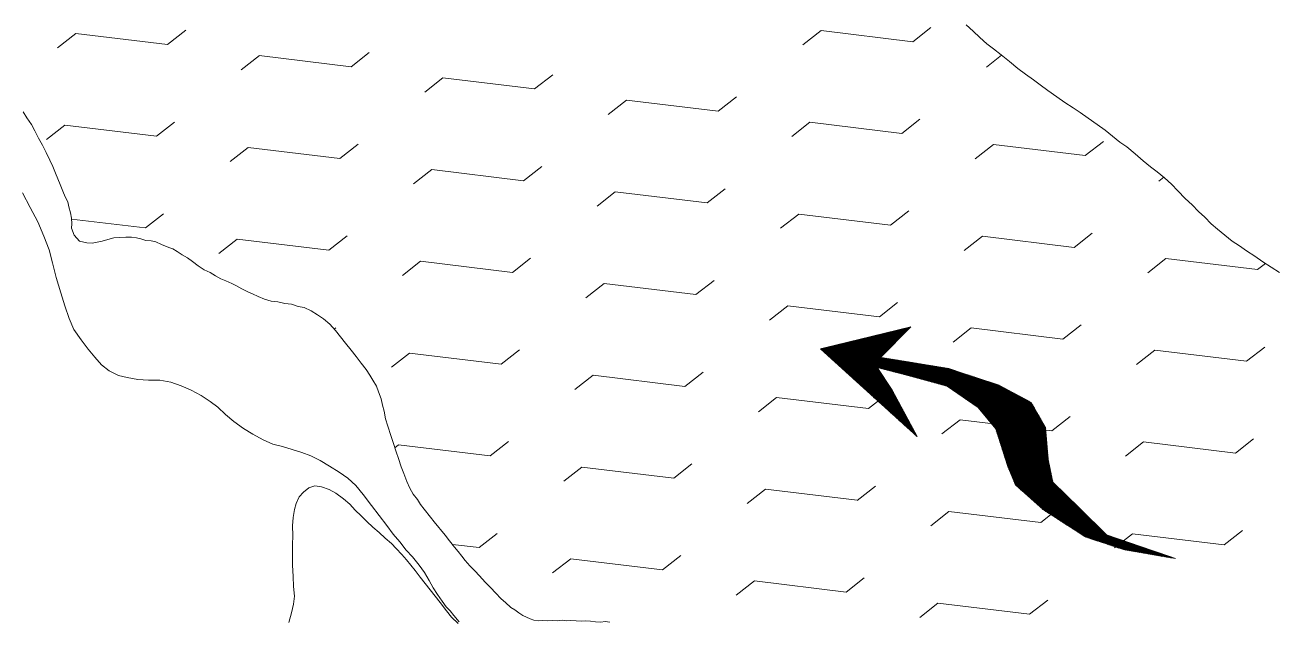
# Model space of a CAD drawing. Header units: inches. Extents: x 610851 to 630254, y 1234683 to 1264905.
# Drawn here: x 622842.195 to 622846.717, y 1246137.143 to 1246139.301 of the extents above; entities that cross this region are included whole.
import ezdxf

# ---------------------------------------------------------------- set-up
doc = ezdxf.new("R2010")
doc.units = ezdxf.units.IN
doc.header["$MEASUREMENT"] = 0
doc.layers.add('Level 50', color=7, linetype='Continuous', lineweight=0)
doc.layers.add('Level 7', color=7, linetype='Continuous', lineweight=0)
doc.styles.add('Styletxt', font='txt.shx')
doc.dimstyles.new('STANDARD-Linear', dxfattribs={"dimtxt": 1.5, "dimasz": 1.13, "dimexe": 0.125, "dimexo": 0.000625, "dimgap": 0.3, "dimtad": 1, "dimzin": 7, "dimdsep": 46, "dimtxsty": 'Styletxt', "dimsah": 1, "dimcen": 2.5, "dimclrd": 1, "dimclre": 1, "dimclrt": 2, "dimaunit": 1, "dimadec": 7, "dimazin": 0, "dimtfac": 1, "dimtofl": 0, "dimtmove": 1, "dimatfit": 3, "dimfxl": 1, "dimtolj": 1, "dimtzin": 0, "dimarcsym": 0})

msp = doc.modelspace()

# ---------------------------------------------------------------- linework, layer by layer
at = {"layer": 'Level 50', "color": 7}
for p, q in [((622842.31231, 1246139.21878), (622842.37801, 1246139.27028)), ((622842.37798, 1246139.2703), (622842.70946, 1246139.23015)), ((622842.70949, 1246139.23013), (622842.77518, 1246139.28163)), ((622845.0043, 1246139.22906), (622845.06999, 1246139.28056)), ((622845.06996, 1246139.28057), (622845.40144, 1246139.24042)), ((622845.40147, 1246139.24041), (622845.46717, 1246139.29191)), ((622842.97527, 1246139.13848), (622843.04097, 1246139.18998)), ((622843.04094, 1246139.19), (622843.37242, 1246139.14985)), ((622843.37244, 1246139.14983), (622843.43814, 1246139.20133)), ((622845.66725, 1246139.14875), (622845.72163, 1246139.19138)), ((622843.63823, 1246139.05818), (622843.70392, 1246139.10968)), ((622843.7039, 1246139.1097), (622844.03537, 1246139.06955)), ((622844.0354, 1246139.06953), (622844.1011, 1246139.12103)), ((622844.69836, 1246138.98923), (622844.76406, 1246139.04073)), ((622844.30119, 1246138.97788), (622844.36688, 1246139.02938)), ((622844.36685, 1246139.02939), (622844.69833, 1246138.98924)), ((622842.66934, 1246138.89865), (622842.73503, 1246138.95015)), ((622844.96414, 1246138.89758), (622845.02984, 1246138.94908)), ((622845.02981, 1246138.94909), (622845.36129, 1246138.90894)), ((622845.36132, 1246138.90893), (622845.42701, 1246138.96043)), ((622842.27216, 1246138.8873), (622842.33786, 1246138.9388)), ((622842.33783, 1246138.93882), (622842.66931, 1246138.89867)), ((622842.93512, 1246138.807), (622843.00082, 1246138.8585)), ((622843.00079, 1246138.85852), (622843.33227, 1246138.81837)), ((622843.33229, 1246138.81835), (622843.39799, 1246138.86985)), ((622845.6271, 1246138.81728), (622845.6928, 1246138.86878)), ((622845.69277, 1246138.86879), (622846.02425, 1246138.82864)), ((622846.02428, 1246138.82863), (622846.08997, 1246138.88013)), ((622843.59808, 1246138.7267), (622843.66377, 1246138.7782)), ((622843.66374, 1246138.77822), (622843.99522, 1246138.73807)), ((622843.99525, 1246138.73805), (622844.06095, 1246138.78955)), ((622846.29006, 1246138.73697), (622846.30774, 1246138.75084)), ((622844.26104, 1246138.6464), (622844.32673, 1246138.6979)), ((622844.3267, 1246138.69792), (622844.65818, 1246138.65776)), ((622844.65821, 1246138.65775), (622844.72391, 1246138.70925)), ((622845.32117, 1246138.57745), (622845.38686, 1246138.62895)), ((622842.36303, 1246138.59942), (622842.62916, 1246138.56719)), ((622842.62919, 1246138.56717), (622842.69488, 1246138.61867)), ((622844.92399, 1246138.5661), (622844.98969, 1246138.6176)), ((622844.98966, 1246138.61761), (622845.32114, 1246138.57746)), ((622843.29214, 1246138.48687), (622843.35784, 1246138.53837)), ((622845.58695, 1246138.4858), (622845.65265, 1246138.5373)), ((622845.65262, 1246138.53731), (622845.9841, 1246138.49716)), ((622845.98413, 1246138.49715), (622846.04982, 1246138.54865)), ((622842.89497, 1246138.47552), (622842.96066, 1246138.52702)), ((622842.96064, 1246138.52704), (622843.29211, 1246138.48689)), ((622843.55793, 1246138.39522), (622843.62362, 1246138.44672)), ((622843.62359, 1246138.44674), (622843.95507, 1246138.40659)), ((622843.9551, 1246138.40657), (622844.0208, 1246138.45807)), ((622846.24991, 1246138.4055), (622846.31561, 1246138.457)), ((622846.31558, 1246138.45701), (622846.64706, 1246138.41686)), ((622846.64708, 1246138.41684), (622846.67547, 1246138.43909)), ((622844.22089, 1246138.31492), (622844.28658, 1246138.36642)), ((622844.28655, 1246138.36644), (622844.61803, 1246138.32629)), ((622844.61806, 1246138.32627), (622844.68376, 1246138.37777)), ((622844.88384, 1246138.23462), (622844.94954, 1246138.28612)), ((622844.94951, 1246138.28613), (622845.28099, 1246138.24598)), ((622845.28102, 1246138.24597), (622845.34671, 1246138.29747)), ((622843.31145, 1246138.202), (622843.31769, 1246138.20689)), ((622845.29842, 1246138.11336), (622845.24831, 1246138.17418)), ((622845.2998, 1246138.11476), (622845.25043, 1246138.17469)), ((622845.30119, 1246138.11615), (622845.25254, 1246138.1752)), ((622845.30257, 1246138.11755), (622845.25465, 1246138.17571)), ((622845.30396, 1246138.11894), (622845.25677, 1246138.17622)), ((622845.30535, 1246138.12034), (622845.25888, 1246138.17674)), ((622845.30673, 1246138.12173), (622845.26099, 1246138.17725)), ((622845.30812, 1246138.12313), (622845.26311, 1246138.17776)), ((622845.3095, 1246138.12452), (622845.26522, 1246138.17827)), ((622845.31089, 1246138.12592), (622845.26733, 1246138.17878)), ((622845.31228, 1246138.12731), (622845.26944, 1246138.17929)), ((622845.31366, 1246138.12871), (622845.27156, 1246138.17981)), ((622845.31505, 1246138.1301), (622845.27367, 1246138.18032)), ((622845.31643, 1246138.13149), (622845.27578, 1246138.18083)), ((622845.31782, 1246138.13289), (622845.2779, 1246138.18134)), ((622845.31921, 1246138.13428), (622845.28001, 1246138.18185)), ((622845.32059, 1246138.13568), (622845.28212, 1246138.18237)), ((622845.32198, 1246138.13707), (622845.28424, 1246138.18288)), ((622845.32336, 1246138.13847), (622845.28635, 1246138.18339)), ((622845.32475, 1246138.13986), (622845.28846, 1246138.1839)), ((622845.32613, 1246138.14126), (622845.29058, 1246138.18441)), ((622845.32752, 1246138.14265), (622845.29269, 1246138.18492)), ((622845.32891, 1246138.14405), (622845.2948, 1246138.18544)), ((622845.33029, 1246138.14544), (622845.29692, 1246138.18595)), ((622845.33168, 1246138.14684), (622845.29903, 1246138.18646)), ((622845.33306, 1246138.14823), (622845.30114, 1246138.18697)), ((622845.33445, 1246138.14963), (622845.30326, 1246138.18748)), ((622845.33584, 1246138.15102), (622845.30537, 1246138.188)), ((622845.33722, 1246138.15242), (622845.30748, 1246138.18851)), ((622845.33861, 1246138.15381), (622845.3096, 1246138.18902)), ((622845.33999, 1246138.1552), (622845.31171, 1246138.18953)), ((622845.34138, 1246138.1566), (622845.31382, 1246138.19004)), ((622845.34277, 1246138.15799), (622845.31594, 1246138.19055)), ((622845.34415, 1246138.15939), (622845.31805, 1246138.19107)), ((622845.34554, 1246138.16078), (622845.32016, 1246138.19158)), ((622845.34692, 1246138.16218), (622845.32228, 1246138.19209)), ((622845.34831, 1246138.16357), (622845.32439, 1246138.1926)), ((622845.34969, 1246138.16497), (622845.3265, 1246138.19311)), ((622845.35108, 1246138.16636), (622845.32862, 1246138.19362)), ((622845.35247, 1246138.16776), (622845.33073, 1246138.19414)), ((622845.35385, 1246138.16915), (622845.33284, 1246138.19465)), ((622845.35524, 1246138.17055), (622845.33496, 1246138.19516)), ((622845.35662, 1246138.17194), (622845.33707, 1246138.19567)), ((622845.35801, 1246138.17334), (622845.33918, 1246138.19618)), ((622845.3594, 1246138.17473), (622845.3413, 1246138.1967)), ((622845.36078, 1246138.17612), (622845.34341, 1246138.19721)), ((622845.36217, 1246138.17752), (622845.34552, 1246138.19772)), ((622845.36355, 1246138.17891), (622845.34764, 1246138.19823)), ((622845.36494, 1246138.18031), (622845.34975, 1246138.19874)), ((622845.36633, 1246138.1817), (622845.35186, 1246138.19925)), ((622845.36771, 1246138.1831), (622845.35398, 1246138.19977)), ((622845.3691, 1246138.18449), (622845.35609, 1246138.20028)), ((622845.37048, 1246138.18589), (622845.3582, 1246138.20079)), ((622845.37187, 1246138.18728), (622845.36032, 1246138.2013)), ((622845.37325, 1246138.18868), (622845.36243, 1246138.20181)), ((622845.37464, 1246138.19007), (622845.36454, 1246138.20233)), ((622845.37603, 1246138.19147), (622845.36666, 1246138.20284)), ((622845.37741, 1246138.19286), (622845.36877, 1246138.20335)), ((622845.3788, 1246138.19426), (622845.37088, 1246138.20386)), ((622845.38018, 1246138.19565), (622845.373, 1246138.20437)), ((622845.38157, 1246138.19704), (622845.37511, 1246138.20488)), ((622845.38296, 1246138.19844), (622845.37722, 1246138.2054)), ((622845.38434, 1246138.19983), (622845.37934, 1246138.20591)), ((622845.38573, 1246138.20123), (622845.38145, 1246138.20642)), ((622845.38711, 1246138.20262), (622845.38356, 1246138.20693)), ((622845.3885, 1246138.20402), (622845.38568, 1246138.20744)), ((622845.38989, 1246138.20541), (622845.38779, 1246138.20796)), ((622845.39127, 1246138.20681), (622845.3899, 1246138.20847)), ((622845.39266, 1246138.2082), (622845.39202, 1246138.20898)), ((622845.5468, 1246138.15432), (622845.6125, 1246138.20582)), ((622845.61247, 1246138.20583), (622845.94395, 1246138.16568)), ((622845.94398, 1246138.16567), (622846.00967, 1246138.21717)), ((622845.07944, 1246138.1207), (622845.07079, 1246138.13119)), ((622845.0896, 1246138.11144), (622845.07291, 1246138.1317)), ((622845.09976, 1246138.10218), (622845.07502, 1246138.13221)), ((622845.10993, 1246138.09292), (622845.07713, 1246138.13272)), ((622845.12009, 1246138.08366), (622845.07925, 1246138.13323)), ((622845.13026, 1246138.0744), (622845.08136, 1246138.13375)), ((622845.14042, 1246138.06514), (622845.08347, 1246138.13426)), ((622845.15058, 1246138.05588), (622845.08559, 1246138.13477)), ((622845.16075, 1246138.04662), (622845.0877, 1246138.13528)), ((622845.17091, 1246138.03736), (622845.08981, 1246138.13579)), ((622845.18108, 1246138.0281), (622845.09193, 1246138.1363)), ((622845.19124, 1246138.01884), (622845.09404, 1246138.13682)), ((622845.2014, 1246138.00958), (622845.09615, 1246138.13733)), ((622845.21157, 1246138.00032), (622845.09827, 1246138.13784)), ((622845.22173, 1246137.99106), (622845.10038, 1246138.13835)), ((622845.2319, 1246137.9818), (622845.10249, 1246138.13886)), ((622845.24206, 1246137.97254), (622845.10461, 1246138.13937)), ((622845.25223, 1246137.96328), (622845.10672, 1246138.13989)), ((622845.26239, 1246137.95402), (622845.10883, 1246138.1404)), ((622845.27255, 1246137.94476), (622845.11095, 1246138.14091)), ((622845.28272, 1246137.93551), (622845.11306, 1246138.14142)), ((622845.29288, 1246137.92625), (622845.11517, 1246138.14193)), ((622845.30305, 1246137.91699), (622845.11729, 1246138.14245)), ((622845.31321, 1246137.90773), (622845.1194, 1246138.14296)), ((622845.32337, 1246137.89847), (622845.12151, 1246138.14347)), ((622845.33354, 1246137.88921), (622845.12363, 1246138.14398)), ((622845.3437, 1246137.87995), (622845.12574, 1246138.14449)), ((622845.35387, 1246137.87069), (622845.12785, 1246138.145)), ((622845.36403, 1246137.86143), (622845.12997, 1246138.14552)), ((622845.3742, 1246137.85217), (622845.13208, 1246138.14603)), ((622845.38436, 1246137.84291), (622845.13419, 1246138.14654)), ((622845.39452, 1246137.83365), (622845.13631, 1246138.14705)), ((622845.40469, 1246137.82439), (622845.13842, 1246138.14756)), ((622845.41485, 1246137.81513), (622845.14053, 1246138.14808)), ((622845.41299, 1246137.82047), (622845.14265, 1246138.14859)), ((622845.40817, 1246137.82939), (622845.14476, 1246138.1491)), ((622845.40336, 1246137.83831), (622845.14687, 1246138.14961)), ((622845.39855, 1246137.84723), (622845.14899, 1246138.15012)), ((622845.39373, 1246137.85615), (622845.1511, 1246138.15063)), ((622845.38892, 1246137.86507), (622845.15321, 1246138.15115)), ((622845.3841, 1246137.87399), (622845.15533, 1246138.15166)), ((622845.37929, 1246137.88291), (622845.15744, 1246138.15217)), ((622845.37448, 1246137.89183), (622845.15955, 1246138.15268)), ((622845.36966, 1246137.90075), (622845.16167, 1246138.15319)), ((622845.36485, 1246137.90967), (622845.16378, 1246138.15371)), ((622845.36003, 1246137.91859), (622845.16589, 1246138.15422)), ((622845.35522, 1246137.92751), (622845.16801, 1246138.15473)), ((622845.3504, 1246137.93643), (622845.17012, 1246138.15524)), ((622845.34559, 1246137.94535), (622845.17223, 1246138.15575)), ((622845.34078, 1246137.95427), (622845.17435, 1246138.15626)), ((622845.33596, 1246137.96319), (622845.17646, 1246138.15678)), ((622845.33115, 1246137.97211), (622845.17857, 1246138.15729)), ((622845.32633, 1246137.98102), (622845.18069, 1246138.1578)), ((622845.31665, 1246137.99586), (622845.1828, 1246138.15831)), ((622845.30711, 1246138.01051), (622845.18491, 1246138.15882)), ((622845.29757, 1246138.02517), (622845.18703, 1246138.15933)), ((622845.28803, 1246138.03982), (622845.18914, 1246138.15985)), ((622845.2785, 1246138.05447), (622845.19125, 1246138.16036)), ((622845.2741, 1246138.06288), (622845.19337, 1246138.16087)), ((622845.27732, 1246138.06205), (622845.19548, 1246138.16138)), ((622845.28054, 1246138.06122), (622845.19759, 1246138.16189)), ((622845.28376, 1246138.06039), (622845.19971, 1246138.16241)), ((622845.28697, 1246138.05956), (622845.20182, 1246138.16292)), ((622845.29019, 1246138.05873), (622845.20393, 1246138.16343)), ((622845.29341, 1246138.0579), (622845.20605, 1246138.16394)), ((622845.29663, 1246138.05707), (622845.20816, 1246138.16445)), ((622845.29985, 1246138.05625), (622845.21027, 1246138.16496)), ((622845.30307, 1246138.05542), (622845.21239, 1246138.16548)), ((622845.30628, 1246138.05459), (622845.2145, 1246138.16599)), ((622845.3095, 1246138.05376), (622845.21661, 1246138.1665)), ((622845.31272, 1246138.05293), (622845.21873, 1246138.16701)), ((622845.31594, 1246138.0521), (622845.22084, 1246138.16752)), ((622845.31916, 1246138.05127), (622845.22295, 1246138.16804)), ((622845.32238, 1246138.05044), (622845.22507, 1246138.16855)), ((622845.32559, 1246138.04961), (622845.22718, 1246138.16906)), ((622845.28594, 1246138.10081), (622845.22929, 1246138.16957)), ((622845.28733, 1246138.10221), (622845.23141, 1246138.17008)), ((622845.28872, 1246138.1036), (622845.23352, 1246138.17059)), ((622845.2901, 1246138.105), (622845.23563, 1246138.17111)), ((622845.29149, 1246138.10639), (622845.23775, 1246138.17162)), ((622845.29287, 1246138.10779), (622845.23986, 1246138.17213)), ((622845.29426, 1246138.10918), (622845.24197, 1246138.17264)), ((622845.29564, 1246138.11057), (622845.24409, 1246138.17315)), ((622845.29703, 1246138.11197), (622845.2462, 1246138.17366)), ((622846.60693, 1246138.08537), (622846.67263, 1246138.13687)), ((622843.51778, 1246138.06374), (622843.58347, 1246138.11524)), ((622843.58344, 1246138.11526), (622843.91492, 1246138.07511)), ((622843.91495, 1246138.07509), (622843.98065, 1246138.12659)), ((622845.32881, 1246138.04878), (622845.28717, 1246138.09932)), ((622845.33203, 1246138.04795), (622845.29011, 1246138.09883)), ((622845.33525, 1246138.04712), (622845.29305, 1246138.09834)), ((622845.33847, 1246138.04629), (622845.29599, 1246138.09784)), ((622845.34169, 1246138.04547), (622845.29894, 1246138.09735)), ((622845.3449, 1246138.04464), (622845.30188, 1246138.09686)), ((622845.34812, 1246138.04381), (622845.30482, 1246138.09636)), ((622845.35134, 1246138.04298), (622845.30776, 1246138.09587)), ((622845.35456, 1246138.04215), (622845.3107, 1246138.09538)), ((622845.35778, 1246138.04132), (622845.31364, 1246138.09489)), ((622845.36099, 1246138.04049), (622845.31658, 1246138.09439)), ((622845.36421, 1246138.03966), (622845.31952, 1246138.0939)), ((622845.36743, 1246138.03883), (622845.32247, 1246138.09341)), ((622845.37065, 1246138.038), (622845.32541, 1246138.09291)), ((622845.37387, 1246138.03717), (622845.32835, 1246138.09242)), ((622845.37709, 1246138.03634), (622845.33129, 1246138.09193)), ((622845.3803, 1246138.03551), (622845.33423, 1246138.09143)), ((622845.38352, 1246138.03468), (622845.33717, 1246138.09094)), ((622845.38677, 1246138.03381), (622845.34011, 1246138.09045)), ((622845.39004, 1246138.03292), (622845.34305, 1246138.08996)), ((622845.39331, 1246138.03203), (622845.34599, 1246138.08946)), ((622845.39658, 1246138.03114), (622845.34894, 1246138.08897)), ((622845.39985, 1246138.03025), (622845.35188, 1246138.08848)), ((622845.40312, 1246138.02936), (622845.35482, 1246138.08798)), ((622845.40639, 1246138.02847), (622845.35776, 1246138.08749)), ((622845.40966, 1246138.02757), (622845.3607, 1246138.087)), ((622845.41293, 1246138.02668), (622845.36364, 1246138.0865)), ((622845.4162, 1246138.02579), (622845.36658, 1246138.08601)), ((622845.41947, 1246138.0249), (622845.36952, 1246138.08552)), ((622845.42274, 1246138.02401), (622845.37247, 1246138.08503)), ((622845.42601, 1246138.02312), (622845.37541, 1246138.08453)), ((622845.42928, 1246138.02223), (622845.37835, 1246138.08404)), ((622845.43255, 1246138.02133), (622845.38129, 1246138.08355)), ((622846.20976, 1246138.07402), (622846.27546, 1246138.12552)), ((622846.27543, 1246138.12553), (622846.60691, 1246138.08538)), ((622844.57791, 1246137.99479), (622844.6436, 1246138.04629)), ((622845.43582, 1246138.02044), (622845.38423, 1246138.08305)), ((622845.43909, 1246138.01955), (622845.38716, 1246138.08257)), ((622845.44235, 1246138.01866), (622845.39009, 1246138.08209)), ((622845.44562, 1246138.01777), (622845.39302, 1246138.08162)), ((622845.44889, 1246138.01688), (622845.39595, 1246138.08114)), ((622845.45216, 1246138.01599), (622845.39888, 1246138.08066)), ((622845.45543, 1246138.01509), (622845.40181, 1246138.08018)), ((622845.4587, 1246138.0142), (622845.40474, 1246138.0797)), ((622845.46197, 1246138.01331), (622845.40767, 1246138.07922)), ((622845.46524, 1246138.01242), (622845.4106, 1246138.07874)), ((622845.46851, 1246138.01153), (622845.41353, 1246138.07826)), ((622845.47178, 1246138.01064), (622845.41646, 1246138.07778)), ((622845.47505, 1246138.00975), (622845.41939, 1246138.0773)), ((622845.47832, 1246138.00885), (622845.42232, 1246138.07682)), ((622845.48159, 1246138.00796), (622845.42525, 1246138.07634)), ((622845.48486, 1246138.00707), (622845.42818, 1246138.07587)), ((622845.48813, 1246138.00618), (622845.43111, 1246138.07539)), ((622845.4914, 1246138.00529), (622845.43404, 1246138.07491)), ((622845.49467, 1246138.0044), (622845.43697, 1246138.07443)), ((622845.49794, 1246138.00351), (622845.4399, 1246138.07395)), ((622845.50121, 1246138.00261), (622845.44283, 1246138.07347)), ((622845.50447, 1246138.00172), (622845.44576, 1246138.07299)), ((622845.50774, 1246138.00083), (622845.44869, 1246138.07251)), ((622845.51101, 1246137.99994), (622845.45162, 1246138.07203)), ((622845.51428, 1246137.99905), (622845.45455, 1246138.07155)), ((622845.51755, 1246137.99816), (622845.45748, 1246138.07107)), ((622845.52082, 1246137.99727), (622845.46041, 1246138.07059)), ((622845.52409, 1246137.99637), (622845.46334, 1246138.07012)), ((622845.52871, 1246137.99384), (622845.46626, 1246138.06964)), ((622845.5346, 1246137.98977), (622845.46919, 1246138.06916)), ((622845.54049, 1246137.9857), (622845.47212, 1246138.06868)), ((622845.54639, 1246137.98162), (622845.47505, 1246138.0682)), ((622845.55228, 1246137.97755), (622845.47798, 1246138.06772)), ((622845.55817, 1246137.97347), (622845.48091, 1246138.06724)), ((622845.56406, 1246137.9694), (622845.48384, 1246138.06676)), ((622845.56995, 1246137.96533), (622845.48677, 1246138.06628)), ((622845.57584, 1246137.96125), (622845.4897, 1246138.0658)), ((622845.58174, 1246137.95718), (622845.49263, 1246138.06532)), ((622845.58763, 1246137.95311), (622845.49556, 1246138.06484)), ((622845.59352, 1246137.94903), (622845.49849, 1246138.06437)), ((622845.59941, 1246137.94496), (622845.50142, 1246138.06389)), ((622845.6053, 1246137.94088), (622845.50435, 1246138.06341)), ((622845.61119, 1246137.93681), (622845.50728, 1246138.06293)), ((622845.61708, 1246137.93274), (622845.51021, 1246138.06245)), ((622845.62298, 1246137.92866), (622845.51314, 1246138.06197)), ((622845.62887, 1246137.92459), (622845.51607, 1246138.06149)), ((622845.63476, 1246137.92051), (622845.519, 1246138.06101)), ((622846.02353, 1246137.45174), (622845.52193, 1246138.06053)), ((622846.02764, 1246137.44983), (622845.52486, 1246138.06005)), ((622846.03112, 1246137.44868), (622845.52779, 1246138.05957)), ((622846.0346, 1246137.44753), (622845.53079, 1246138.05901)), ((622846.03808, 1246137.44638), (622845.53427, 1246138.05786)), ((622846.04157, 1246137.44523), (622845.53775, 1246138.05671)), ((622846.04505, 1246137.44408), (622845.54123, 1246138.05556)), ((622846.04853, 1246137.44293), (622845.54472, 1246138.05442)), ((622846.05201, 1246137.44178), (622845.5482, 1246138.05327)), ((622846.05549, 1246137.44063), (622845.55168, 1246138.05212)), ((622846.05898, 1246137.43948), (622845.55516, 1246138.05097)), ((622846.06246, 1246137.43833), (622845.55864, 1246138.04982)), ((622846.06594, 1246137.43719), (622845.56213, 1246138.04867)), ((622846.06942, 1246137.43604), (622845.56561, 1246138.04752)), ((622846.0729, 1246137.43489), (622845.56909, 1246138.04637)), ((622846.07638, 1246137.43374), (622845.57257, 1246138.04522)), ((622846.07987, 1246137.43259), (622845.57605, 1246138.04407)), ((622846.08335, 1246137.43144), (622845.57953, 1246138.04292)), ((622846.08683, 1246137.43029), (622845.58302, 1246138.04177)), ((622845.90676, 1246137.65192), (622845.5865, 1246138.04063)), ((622845.90592, 1246137.65601), (622845.58998, 1246138.03948)), ((622845.90509, 1246137.6601), (622845.59346, 1246138.03833)), ((622844.18073, 1246137.98344), (622844.24643, 1246138.03494)), ((622844.2464, 1246138.03496), (622844.57788, 1246137.99481)), ((622845.90425, 1246137.66419), (622845.59694, 1246138.03718)), ((622845.90342, 1246137.66828), (622845.60043, 1246138.03603)), ((622845.90258, 1246137.67237), (622845.60391, 1246138.03488)), ((622845.90175, 1246137.67647), (622845.60739, 1246138.03373)), ((622845.90091, 1246137.68056), (622845.61087, 1246138.03258)), ((622845.90008, 1246137.68465), (622845.61435, 1246138.03143)), ((622845.89924, 1246137.68874), (622845.61783, 1246138.03028)), ((622845.8984, 1246137.69283), (622845.62132, 1246138.02913)), ((622845.89757, 1246137.69692), (622845.6248, 1246138.02798)), ((622845.89673, 1246137.70101), (622845.62828, 1246138.02683)), ((622845.8959, 1246137.7051), (622845.63176, 1246138.02569)), ((622845.89506, 1246137.70919), (622845.63524, 1246138.02454)), ((622845.89423, 1246137.71328), (622845.63873, 1246138.02339)), ((622845.89339, 1246137.71738), (622845.64221, 1246138.02224)), ((622845.89255, 1246137.72147), (622845.64569, 1246138.02109)), ((622845.89172, 1246137.72556), (622845.64917, 1246138.01994)), ((622845.89088, 1246137.72965), (622845.65265, 1246138.01879)), ((622845.89058, 1246137.73309), (622845.65613, 1246138.01764)), ((622845.89028, 1246137.73653), (622845.65962, 1246138.01649)), ((622845.88999, 1246137.73997), (622845.6631, 1246138.01534)), ((622845.88969, 1246137.7434), (622845.66658, 1246138.01419)), ((622845.8894, 1246137.74684), (622845.67006, 1246138.01304)), ((622845.8891, 1246137.75027), (622845.67354, 1246138.0119)), ((622845.8888, 1246137.75371), (622845.67703, 1246138.01075)), ((622845.88851, 1246137.75715), (622845.68051, 1246138.0096)), ((622845.88821, 1246137.76058), (622845.68399, 1246138.00845)), ((622845.88792, 1246137.76402), (622845.68747, 1246138.0073)), ((622845.88762, 1246137.76745), (622845.69095, 1246138.00615)), ((622845.88732, 1246137.77089), (622845.69443, 1246138.005)), ((622845.88703, 1246137.77432), (622845.69792, 1246138.00385)), ((622845.88673, 1246137.77776), (622845.7014, 1246138.0027)), ((622845.88644, 1246137.7812), (622845.70488, 1246138.00155)), ((622845.88614, 1246137.78463), (622845.70836, 1246138.0004)), ((622845.88584, 1246137.78807), (622845.71184, 1246137.99925)), ((622845.88555, 1246137.7915), (622845.71612, 1246137.99714)), ((622845.88525, 1246137.79494), (622845.72067, 1246137.99469)), ((622844.84369, 1246137.90314), (622844.90939, 1246137.95464)), ((622844.90936, 1246137.95466), (622845.24084, 1246137.91451)), ((622845.24087, 1246137.91449), (622845.30656, 1246137.96599)), ((622845.88496, 1246137.79838), (622845.72522, 1246137.99225)), ((622845.88466, 1246137.80181), (622845.72978, 1246137.9898)), ((622845.88436, 1246137.80525), (622845.73433, 1246137.98735)), ((622845.88407, 1246137.80868), (622845.73888, 1246137.9849)), ((622845.88377, 1246137.81212), (622845.74344, 1246137.98245)), ((622845.88348, 1246137.81556), (622845.74799, 1246137.98)), ((622845.88318, 1246137.81899), (622845.75254, 1246137.97755)), ((622845.88289, 1246137.82243), (622845.7571, 1246137.9751)), ((622845.88259, 1246137.82586), (622845.76165, 1246137.97265)), ((622845.88229, 1246137.8293), (622845.7662, 1246137.9702)), ((622845.882, 1246137.83274), (622845.77076, 1246137.96775)), ((622845.8817, 1246137.83617), (622845.77531, 1246137.9653)), ((622845.88141, 1246137.83961), (622845.77986, 1246137.96285)), ((622845.88111, 1246137.84304), (622845.78441, 1246137.9604)), ((622845.88081, 1246137.84648), (622845.78897, 1246137.95795)), ((622845.87488, 1246137.85676), (622845.79352, 1246137.9555)), ((622845.86915, 1246137.86679), (622845.79807, 1246137.95306)), ((622845.86342, 1246137.87682), (622845.80263, 1246137.95061)), ((622845.85769, 1246137.88685), (622845.80718, 1246137.94816)), ((622845.85197, 1246137.89688), (622845.81173, 1246137.94571)), ((622845.84624, 1246137.9069), (622845.81629, 1246137.94326)), ((622845.84051, 1246137.91693), (622845.82084, 1246137.94081)), ((622845.83478, 1246137.92696), (622845.82539, 1246137.93836)), ((622845.50665, 1246137.82284), (622845.57235, 1246137.87434)), ((622845.57232, 1246137.87435), (622845.9038, 1246137.8342)), ((622845.90383, 1246137.83419), (622845.96952, 1246137.88569)), ((622846.0181, 1246137.45525), (622845.70151, 1246137.8395)), ((622846.01267, 1246137.45876), (622845.70316, 1246137.83442)), ((622846.00725, 1246137.46227), (622845.7048, 1246137.82935)), ((622846.00182, 1246137.46578), (622845.70645, 1246137.82427)), ((622845.99639, 1246137.46929), (622845.7081, 1246137.8192)), ((622845.99097, 1246137.4728), (622845.70974, 1246137.81412)), ((622843.52999, 1246137.77332), (622843.54332, 1246137.78376)), ((622843.54329, 1246137.78378), (622843.87477, 1246137.74363)), ((622843.8748, 1246137.74361), (622843.9405, 1246137.79511)), ((622845.98554, 1246137.47631), (622845.71139, 1246137.80905)), ((622845.98011, 1246137.47982), (622845.71304, 1246137.80397)), ((622845.97469, 1246137.48333), (622845.71468, 1246137.7989)), ((622845.96926, 1246137.48684), (622845.71633, 1246137.79382)), ((622845.96383, 1246137.49035), (622845.71797, 1246137.78875)), ((622845.9584, 1246137.49386), (622845.71962, 1246137.78367)), ((622845.95298, 1246137.49737), (622845.72127, 1246137.7786)), ((622845.94755, 1246137.50088), (622845.72291, 1246137.77352)), ((622845.94212, 1246137.50439), (622845.72456, 1246137.76845)), ((622846.16961, 1246137.74254), (622846.2353, 1246137.79404)), ((622846.23528, 1246137.79405), (622846.56675, 1246137.7539)), ((622846.56678, 1246137.75389), (622846.63248, 1246137.80539)), ((622845.9367, 1246137.5079), (622845.72621, 1246137.76337)), ((622845.93127, 1246137.51141), (622845.72785, 1246137.7583)), ((622845.92584, 1246137.51492), (622845.7295, 1246137.75322)), ((622845.92042, 1246137.51843), (622845.73115, 1246137.74815)), ((622845.91499, 1246137.52194), (622845.73279, 1246137.74307)), ((622845.90956, 1246137.52545), (622845.73444, 1246137.738)), ((622845.90414, 1246137.52896), (622845.73609, 1246137.73292)), ((622845.89871, 1246137.53247), (622845.73773, 1246137.72785)), ((622845.89328, 1246137.53598), (622845.73938, 1246137.72277)), ((622844.14058, 1246137.65196), (622844.20628, 1246137.70346)), ((622844.20625, 1246137.70348), (622844.53773, 1246137.66333)), ((622844.53776, 1246137.66331), (622844.60345, 1246137.71481)), ((622845.88785, 1246137.53949), (622845.74103, 1246137.7177)), ((622845.88243, 1246137.543), (622845.74267, 1246137.71262)), ((622845.877, 1246137.54651), (622845.74432, 1246137.70755)), ((622845.87157, 1246137.55002), (622845.74639, 1246137.70195)), ((622845.86156, 1246137.5591), (622845.74891, 1246137.69582)), ((622845.85183, 1246137.56783), (622845.75143, 1246137.68969)), ((622845.8421, 1246137.57656), (622845.75395, 1246137.68356)), ((622845.83237, 1246137.58529), (622845.75646, 1246137.67742)), ((622845.20072, 1246137.58301), (622845.26641, 1246137.63451)), ((622845.82265, 1246137.59402), (622845.75898, 1246137.67129)), ((622845.81292, 1246137.60275), (622845.7615, 1246137.66516)), ((622845.80319, 1246137.61148), (622845.76402, 1246137.65902)), ((622845.79346, 1246137.62021), (622845.76653, 1246137.65289)), ((622845.78373, 1246137.62894), (622845.76905, 1246137.64676)), ((622845.77401, 1246137.63767), (622845.77157, 1246137.64063)), ((622846.09031, 1246137.42914), (622845.91744, 1246137.63895)), ((622844.80354, 1246137.57166), (622844.86924, 1246137.62316)), ((622844.86921, 1246137.62318), (622845.20069, 1246137.58303)), ((622846.09379, 1246137.42799), (622845.93056, 1246137.6261)), ((622846.09728, 1246137.42684), (622845.94369, 1246137.61326)), ((622846.10076, 1246137.42569), (622845.95681, 1246137.60041)), ((622846.10424, 1246137.42454), (622845.96993, 1246137.58756)), ((622845.4665, 1246137.49136), (622845.5322, 1246137.54286)), ((622845.53217, 1246137.54288), (622845.86365, 1246137.50272)), ((622845.86367, 1246137.50271), (622845.92937, 1246137.55421)), ((622846.10772, 1246137.4234), (622845.98305, 1246137.57471)), ((622846.1112, 1246137.42225), (622845.99617, 1246137.56186)), ((622846.11469, 1246137.4211), (622846.00972, 1246137.54849)), ((622846.11817, 1246137.41995), (622846.02376, 1246137.53453)), ((622846.12165, 1246137.4188), (622846.0378, 1246137.52057)), ((622846.12513, 1246137.41765), (622846.05183, 1246137.50661)), ((622843.83465, 1246137.41213), (622843.90035, 1246137.46363)), ((622846.12861, 1246137.4165), (622846.06587, 1246137.49265)), ((622846.13209, 1246137.41535), (622846.0799, 1246137.4787)), ((622846.13558, 1246137.4142), (622846.09394, 1246137.46474)), ((622846.13906, 1246137.41305), (622846.10245, 1246137.45749)), ((622846.14254, 1246137.4119), (622846.10598, 1246137.45627)), ((622846.14602, 1246137.41075), (622846.10952, 1246137.45506)), ((622846.1495, 1246137.40961), (622846.11305, 1246137.45384)), ((622846.15299, 1246137.40846), (622846.11659, 1246137.45263)), ((622846.15647, 1246137.40731), (622846.12013, 1246137.45141)), ((622846.12946, 1246137.41106), (622846.19515, 1246137.46256)), ((622846.19513, 1246137.46257), (622846.5266, 1246137.42242)), ((622846.52663, 1246137.42241), (622846.59233, 1246137.47391)), ((622843.73874, 1246137.42376), (622843.83462, 1246137.41215)), ((622846.15995, 1246137.40616), (622846.12366, 1246137.4502)), ((622846.1635, 1246137.40492), (622846.1272, 1246137.44898)), ((622846.16646, 1246137.40441), (622846.13073, 1246137.44777)), ((622846.16942, 1246137.40389), (622846.13427, 1246137.44655)), ((622846.17238, 1246137.40337), (622846.13781, 1246137.44534)), ((622846.17534, 1246137.40286), (622846.14134, 1246137.44412)), ((622846.1783, 1246137.40234), (622846.14488, 1246137.44291)), ((622846.18126, 1246137.40182), (622846.14841, 1246137.4417)), ((622846.18422, 1246137.40131), (622846.15195, 1246137.44048)), ((622846.18719, 1246137.40079), (622846.15549, 1246137.43927)), ((622846.19015, 1246137.40028), (622846.15902, 1246137.43805)), ((622846.19311, 1246137.39976), (622846.16256, 1246137.43684)), ((622846.19607, 1246137.39924), (622846.16609, 1246137.43562)), ((622846.19903, 1246137.39873), (622846.16963, 1246137.43441)), ((622846.20199, 1246137.39821), (622846.17317, 1246137.43319)), ((622846.20495, 1246137.39769), (622846.1767, 1246137.43198)), ((622846.20791, 1246137.39718), (622846.18024, 1246137.43076)), ((622846.21087, 1246137.39666), (622846.18377, 1246137.42955)), ((622846.21383, 1246137.39614), (622846.18731, 1246137.42833)), ((622846.21679, 1246137.39563), (622846.19085, 1246137.42712)), ((622846.21975, 1246137.39511), (622846.19438, 1246137.4259)), ((622846.22271, 1246137.3946), (622846.19792, 1246137.42469)), ((622846.22567, 1246137.39408), (622846.20145, 1246137.42347)), ((622846.22863, 1246137.39356), (622846.20499, 1246137.42226)), ((622846.23159, 1246137.39305), (622846.20853, 1246137.42104)), ((622846.23455, 1246137.39253), (622846.21206, 1246137.41983)), ((622846.23751, 1246137.39201), (622846.2156, 1246137.41861)), ((622846.24047, 1246137.3915), (622846.21913, 1246137.4174)), ((622846.24343, 1246137.39098), (622846.22267, 1246137.41618)), ((622846.24639, 1246137.39046), (622846.22621, 1246137.41497)), ((622846.24935, 1246137.38995), (622846.22974, 1246137.41375)), ((622846.25231, 1246137.38943), (622846.23328, 1246137.41254)), ((622846.25528, 1246137.38892), (622846.23681, 1246137.41132)), ((622846.25824, 1246137.3884), (622846.24035, 1246137.41011)), ((622846.2612, 1246137.38788), (622846.24389, 1246137.40889)), ((622846.26416, 1246137.38737), (622846.24742, 1246137.40768)), ((622846.26712, 1246137.38685), (622846.25096, 1246137.40646)), ((622846.27008, 1246137.38633), (622846.2545, 1246137.40525)), ((622844.10043, 1246137.32048), (622844.16613, 1246137.37198)), ((622844.1661, 1246137.372), (622844.49758, 1246137.33185)), ((622844.49761, 1246137.33183), (622844.5633, 1246137.38333)), ((622846.27304, 1246137.38582), (622846.25803, 1246137.40403)), ((622846.276, 1246137.3853), (622846.26157, 1246137.40282)), ((622846.27896, 1246137.38478), (622846.2651, 1246137.4016)), ((622846.28192, 1246137.38427), (622846.26864, 1246137.40039)), ((622846.28488, 1246137.38375), (622846.27218, 1246137.39917)), ((622846.28784, 1246137.38324), (622846.27571, 1246137.39796)), ((622846.2908, 1246137.38272), (622846.27925, 1246137.39674)), ((622846.29376, 1246137.3822), (622846.28278, 1246137.39553)), ((622846.29672, 1246137.38169), (622846.28632, 1246137.39431)), ((622846.29968, 1246137.38117), (622846.28986, 1246137.3931)), ((622846.30264, 1246137.38065), (622846.29339, 1246137.39188)), ((622846.3056, 1246137.38014), (622846.29693, 1246137.39067)), ((622846.30856, 1246137.37962), (622846.30046, 1246137.38945)), ((622846.31152, 1246137.3791), (622846.304, 1246137.38824)), ((622846.31448, 1246137.37859), (622846.30754, 1246137.38702)), ((622846.31744, 1246137.37807), (622846.31107, 1246137.38581)), ((622846.32041, 1246137.37756), (622846.31461, 1246137.38459)), ((622846.32337, 1246137.37704), (622846.31814, 1246137.38338)), ((622846.32633, 1246137.37652), (622846.32168, 1246137.38216)), ((622846.32929, 1246137.37601), (622846.32522, 1246137.38095)), ((622846.33225, 1246137.37549), (622846.32875, 1246137.37973)), ((622846.33521, 1246137.37497), (622846.33229, 1246137.37852)), ((622846.33817, 1246137.37446), (622846.33582, 1246137.3773)), ((622846.34113, 1246137.37394), (622846.33936, 1246137.37609)), ((622846.34409, 1246137.37342), (622846.3429, 1246137.37487)), ((622846.34705, 1246137.37291), (622846.34643, 1246137.37366)), ((622844.76339, 1246137.24018), (622844.82909, 1246137.29168)), ((622844.82906, 1246137.2917), (622845.16054, 1246137.25155)), ((622845.16057, 1246137.25153), (622845.22626, 1246137.30303)), ((622845.42635, 1246137.15988), (622845.49205, 1246137.21138)), ((622845.49202, 1246137.2114), (622845.8235, 1246137.17125)), ((622845.82352, 1246137.17123), (622845.88922, 1246137.22273))]:
    msp.add_line(p, q, dxfattribs=at)
at = {"layer": 'Level 50', "color": 7, "flags": 128}
for points in [[(622845.59404, 1246139.30179), (622845.61927, 1246139.27877), (622845.64408, 1246139.25579), (622845.66931, 1246139.23276), (622845.69347, 1246139.2145), (622845.7201, 1246139.19255), (622845.75112, 1246139.16878), (622845.78028, 1246139.14356), (622845.80836, 1246139.12311), (622845.83686, 1246139.1026), (622845.86102, 1246139.08434), (622845.88952, 1246139.06383), (622845.92195, 1246139.04114), (622845.9505, 1246139.02105), (622845.9804, 1246139.00163), (622846.00638, 1246138.98439), (622846.03488, 1246138.96389), (622846.06736, 1246138.94161), (622846.09586, 1246138.9211), (622846.12249, 1246138.89916), (622846.14917, 1246138.87762), (622846.17473, 1246138.86044), (622846.2043, 1246138.83517), (622846.23351, 1246138.81037), (622846.26014, 1246138.78842), (622846.2843, 1246138.77016), (622846.31093, 1246138.74821), (622846.33616, 1246138.72518), (622846.35916, 1246138.70118), (622846.38504, 1246138.67343), (622846.41027, 1246138.6504), (622846.43369, 1246138.62635), (622846.45598, 1246138.60664), (622846.47939, 1246138.58258), (622846.50209, 1246138.56283), (622846.52872, 1246138.54088), (622846.55541, 1246138.51935), (622846.58138, 1246138.50211), (622846.60736, 1246138.48488), (622846.63731, 1246138.46587), (622846.66581, 1246138.44536), (622846.69571, 1246138.42594), (622846.72567, 1246138.40693)], [(622842.18763, 1246138.98651), (622842.20132, 1246138.96539), (622842.21754, 1246138.941), (622842.22983, 1246138.91879), (622842.24318, 1246138.89182), (622842.25753, 1246138.86599), (622842.27094, 1246138.83943), (622842.28389, 1246138.81251), (622842.29472, 1246138.78881), (622842.30514, 1246138.76517), (622842.31304, 1246138.74479), (622842.32093, 1246138.72441), (622842.33135, 1246138.70077), (622842.33966, 1246138.68034), (622842.34901, 1246138.66146), (622842.35298, 1246138.64327), (622842.35901, 1246138.62146), (622842.36298, 1246138.60327), (622842.36326, 1246138.58261), (622842.36284, 1246138.56625), (622842.37181, 1246138.54111), (622842.39135, 1246138.51966), (622842.41747, 1246138.51335), (622842.43672, 1246138.51255), (622842.45485, 1246138.51611), (622842.47345, 1246138.52002), (622842.49346, 1246138.52502), (622842.51486, 1246138.5311), (622842.53739, 1246138.53283), (622842.55851, 1246138.53347), (622842.57917, 1246138.53376), (622842.59702, 1246138.53188), (622842.61295, 1246138.52814), (622842.63146, 1246138.52155), (622842.65072, 1246138.52075), (622842.6667, 1246138.51743), (622842.68773, 1246138.50757), (622842.71451, 1246138.49654), (622842.72904, 1246138.49172), (622842.74428, 1246138.48261), (622842.76204, 1246138.47022), (622842.78162, 1246138.45886), (622842.79933, 1246138.44606), (622842.82003, 1246138.43034), (622842.84171, 1246138.41577), (622842.86316, 1246138.40585), (622842.88233, 1246138.39454), (622842.9019, 1246138.38318), (622842.92041, 1246138.37659), (622842.94139, 1246138.36631), (622842.95845, 1246138.35823), (622842.97808, 1246138.34728), (622842.99906, 1246138.337), (622843.01611, 1246138.32891), (622843.03714, 1246138.31905), (622843.03714, 1246138.31905), (622843.05999, 1246138.31021), (622843.0843, 1246138.30288), (622843.10795, 1246138.30025), (622843.13365, 1246138.29399), (622843.1573, 1246138.29137), (622843.18155, 1246138.28361), (622843.20333, 1246138.27954), (622843.22871, 1246138.26744), (622843.25086, 1246138.25322), (622843.27296, 1246138.23859), (622843.29614, 1246138.21919), (622843.31562, 1246138.19732), (622843.33371, 1246138.17437), (622843.35179, 1246138.15142), (622843.3724, 1246138.1252), (622843.39049, 1246138.10225), (622843.40852, 1246138.07889), (622843.4266, 1246138.05594), (622843.44035, 1246138.03523), (622843.45151, 1246138.01738), (622843.4638, 1246137.99517), (622843.4717, 1246137.9748), (622843.48066, 1246137.94966), (622843.48529, 1246137.92676), (622843.49178, 1246137.9053), (622843.49706, 1246137.87769), (622843.50463, 1246137.85146), (622843.51542, 1246137.81767), (622843.5251, 1246137.78823), (622843.53477, 1246137.75878), (622843.54373, 1246137.73364), (622843.55382, 1246137.70415), (622843.56243, 1246137.67947), (622843.57392, 1246137.65106), (622843.58434, 1246137.62741), (622843.59662, 1246137.60521), (622843.61219, 1246137.58553), (622843.62335, 1246137.56768), (622843.63639, 1246137.55127), (622843.65952, 1246137.52178), (622843.67256, 1246137.50537), (622843.71265, 1246137.45728), (622843.72816, 1246137.43719), (622843.74625, 1246137.41424), (622843.75928, 1246137.39783), (622843.7719, 1246137.38147), (622843.78494, 1246137.36506), (622843.8019, 1246137.34647), (622843.81933, 1246137.32823), (622843.83629, 1246137.30963), (622843.85619, 1246137.28771), (622843.87755, 1246137.26728), (622843.89457, 1246137.2491), (622843.91405, 1246137.22723), (622843.93036, 1246137.21335), (622843.94919, 1246137.19619), (622843.96443, 1246137.18708), (622843.97821, 1246137.17646), (622843.99339, 1246137.16693), (622844.01877, 1246137.15482), (622844.03294, 1246137.15047), (622844.05074, 1246137.14818), (622844.0656, 1246137.14921), (622844.08304, 1246137.14739), (622844.09831, 1246137.14836), (622844.11757, 1246137.14757), (622844.1343, 1246137.15004), (622844.15169, 1246137.1478), (622844.16655, 1246137.14883), (622844.1858, 1246137.14803), (622844.20366, 1246137.14616), (622844.21852, 1246137.14719), (622844.23778, 1246137.14639), (622844.25558, 1246137.1441), (622844.27483, 1246137.1433), (622844.28975, 1246137.14474), (622844.30755, 1246137.14245)], [(622842.18575, 1246138.69428), (622842.21299, 1246138.64111), (622842.24127, 1246138.58949), (622842.26276, 1246138.53749), (622842.28132, 1246138.4888), (622842.29408, 1246138.44087), (622842.3075, 1246138.38822), (622842.32391, 1246138.33266), (622842.33849, 1246138.28575), (622842.35452, 1246138.24034), (622842.3713, 1246138.20073), (622842.39756, 1246138.16284), (622842.42275, 1246138.12971), (622842.44723, 1246138.10089), (622842.47135, 1246138.07253), (622842.49845, 1246138.05094), (622842.53168, 1246138.03446), (622842.56354, 1246138.02699), (622842.60265, 1246138.02027), (622842.64106, 1246138.01784), (622842.68133, 1246138.01686), (622842.7208, 1246138.00967), (622842.75917, 1246137.99716), (622842.79421, 1246137.9817), (622842.83038, 1246137.96189), (622842.86285, 1246137.93961), (622842.89141, 1246137.91952), (622842.91916, 1246137.89322), (622842.94837, 1246137.86842), (622842.98379, 1246137.84281), (622843.01808, 1246137.82156), (622843.05425, 1246137.80175), (622843.08929, 1246137.7863), (622843.12513, 1246137.77705), (622843.15952, 1246137.76631), (622843.1939, 1246137.75556), (622843.22647, 1246137.74379), (622843.26011, 1246137.72726), (622843.29441, 1246137.706), (622843.32876, 1246137.68517), (622843.36124, 1246137.66289), (622843.38899, 1246137.63659), (622843.416, 1246137.60449), (622843.44624, 1246137.56483), (622843.4739, 1246137.52802), (622843.50161, 1246137.49162), (622843.50161, 1246137.49162), (622843.52423, 1246137.46135), (622843.54876, 1246137.43294), (622843.57143, 1246137.40309), (622843.59484, 1246137.37903), (622843.61787, 1246137.34871), (622843.63801, 1246137.32213), (622843.65488, 1246137.29302), (622843.66923, 1246137.26719), (622843.68503, 1246137.24285), (622843.70124, 1246137.21846), (622843.71634, 1246137.19842), (622843.73036, 1246137.18314), (622843.74334, 1246137.16632), (622843.76242, 1246137.1445)], [(622842.18575, 1246138.69428), (622842.21299, 1246138.64111), (622842.24127, 1246138.58949), (622842.26276, 1246138.53749), (622842.28132, 1246138.4888), (622842.29408, 1246138.44087), (622842.3075, 1246138.38822), (622842.32391, 1246138.33266), (622842.33849, 1246138.28575), (622842.35452, 1246138.24034), (622842.3713, 1246138.20073), (622842.39756, 1246138.16284), (622842.42275, 1246138.12971), (622842.44723, 1246138.10089), (622842.47135, 1246138.07253), (622842.49845, 1246138.05094), (622842.53168, 1246138.03446), (622842.56354, 1246138.02699), (622842.60265, 1246138.02027), (622842.64106, 1246138.01784), (622842.68133, 1246138.01686), (622842.7208, 1246138.00967), (622842.75917, 1246137.99716), (622842.79421, 1246137.9817), (622842.83038, 1246137.96189), (622842.86285, 1246137.93961), (622842.89141, 1246137.91952), (622842.91916, 1246137.89322), (622842.94837, 1246137.86842), (622842.98379, 1246137.84281), (622843.01808, 1246137.82156), (622843.05425, 1246137.80175), (622843.08929, 1246137.7863), (622843.12513, 1246137.77705), (622843.15952, 1246137.76631), (622843.1939, 1246137.75556), (622843.22647, 1246137.74379), (622843.26011, 1246137.72726), (622843.29441, 1246137.706), (622843.32876, 1246137.68517), (622843.36124, 1246137.66289), (622843.38899, 1246137.63659), (622843.416, 1246137.60449), (622843.44624, 1246137.56483), (622843.4739, 1246137.52802), (622843.50161, 1246137.49162), (622843.50161, 1246137.49162), (622843.52423, 1246137.46135), (622843.54876, 1246137.43294), (622843.57143, 1246137.40309), (622843.59484, 1246137.37903), (622843.61787, 1246137.34871), (622843.63801, 1246137.32213), (622843.65488, 1246137.29302), (622843.66923, 1246137.26719), (622843.68503, 1246137.24285), (622843.70124, 1246137.21846), (622843.71634, 1246137.19842), (622843.73036, 1246137.18314), (622843.74334, 1246137.16632), (622843.76242, 1246137.1445)], [(622846.1639, 1246137.40485), (622846.02529, 1246137.4506), (622845.87194, 1246137.54978), (622845.77207, 1246137.63941), (622845.74516, 1246137.70495), (622845.70105, 1246137.84093), (622845.63766, 1246137.91851), (622845.52568, 1246137.99594), (622845.38465, 1246138.03439), (622845.2728, 1246138.06321), (622845.32649, 1246137.98074), (622845.41685, 1246137.81331), (622845.06852, 1246138.13064), (622845.39388, 1246138.20943), (622845.28485, 1246138.09971), (622845.38451, 1246138.08301), (622845.53036, 1246138.05915), (622845.71275, 1246137.99896), (622845.82955, 1246137.93612), (622845.88083, 1246137.84635), (622845.89087, 1246137.72971), (622845.9074, 1246137.64879), (622846.00313, 1246137.55505), (622846.10058, 1246137.45813), (622846.35022, 1246137.37235), (622846.1639, 1246137.40485)], [(622843.75897, 1246137.13737), (622843.73509, 1246137.16107), (622843.71701, 1246137.18402), (622843.69393, 1246137.21393), (622843.67584, 1246137.23688), (622843.65776, 1246137.25983), (622843.63967, 1246137.28278), (622843.62159, 1246137.30573), (622843.60356, 1246137.32909), (622843.588, 1246137.34877), (622843.57244, 1246137.36845), (622843.55547, 1246137.38705), (622843.53552, 1246137.40856), (622843.51856, 1246137.42716), (622843.49575, 1246137.44609), (622843.47439, 1246137.46651), (622843.45122, 1246137.48591), (622843.42986, 1246137.50634), (622843.40851, 1246137.52676), (622843.38715, 1246137.54719), (622843.36767, 1246137.56906), (622843.34444, 1246137.58804), (622843.31729, 1246137.60921), (622843.29373, 1246137.62235), (622843.26509, 1246137.63193), (622843.24149, 1246137.63497), (622843.22003, 1246137.62847), (622843.20035, 1246137.61291), (622843.18466, 1246137.59558), (622843.17442, 1246137.57165), (622843.1674, 1246137.54983), (622843.16367, 1246137.52085), (622843.16029, 1246137.49141), (622843.16156, 1246137.45547), (622843.16071, 1246137.42276), (622843.16057, 1246137.38574), (622843.16079, 1246137.34826), (622843.16317, 1246137.30797), (622843.16485, 1246137.27199), (622843.16793, 1246137.23708), (622843.16461, 1246137.20805), (622843.15755, 1246137.17614), (622843.14764, 1246137.14164)]]:
    msp.add_lwpolyline(points, dxfattribs=at)

# ---------------------------------------------------------------- leaders
at = {"layer": 'Level 7', "color": 7, "linetype": 'Continuous', "lineweight": 0}
msp.add_leader([(622783.37851, 1246120.7121), (622898.29613, 1246182.69654)], dimstyle='STANDARD-Linear', override={"dimscale": 1, "dimtxt": 20, "dimasz": 20, "dimgap": 10, "dimtad": 1, "dimclrd": 0, "dimlwd": 65534}, dxfattribs=at)
msp.add_leader([(622783.37851, 1246120.7121), (622898.29613, 1246182.69654)], dimstyle='STANDARD-Linear', override={"dimscale": 1, "dimtxt": 20, "dimasz": 20, "dimgap": 10, "dimtad": 1, "dimclrd": 0, "dimlwd": 65534}, dxfattribs=at)
msp.add_leader([(622783.37851, 1246120.7121), (622898.29613, 1246182.69654)], dimstyle='STANDARD-Linear', override={"dimscale": 1, "dimtxt": 20, "dimasz": 20, "dimgap": 10, "dimtad": 1, "dimclrd": 0, "dimlwd": 65534}, dxfattribs=at)

doc.saveas('drawing.dxf')
